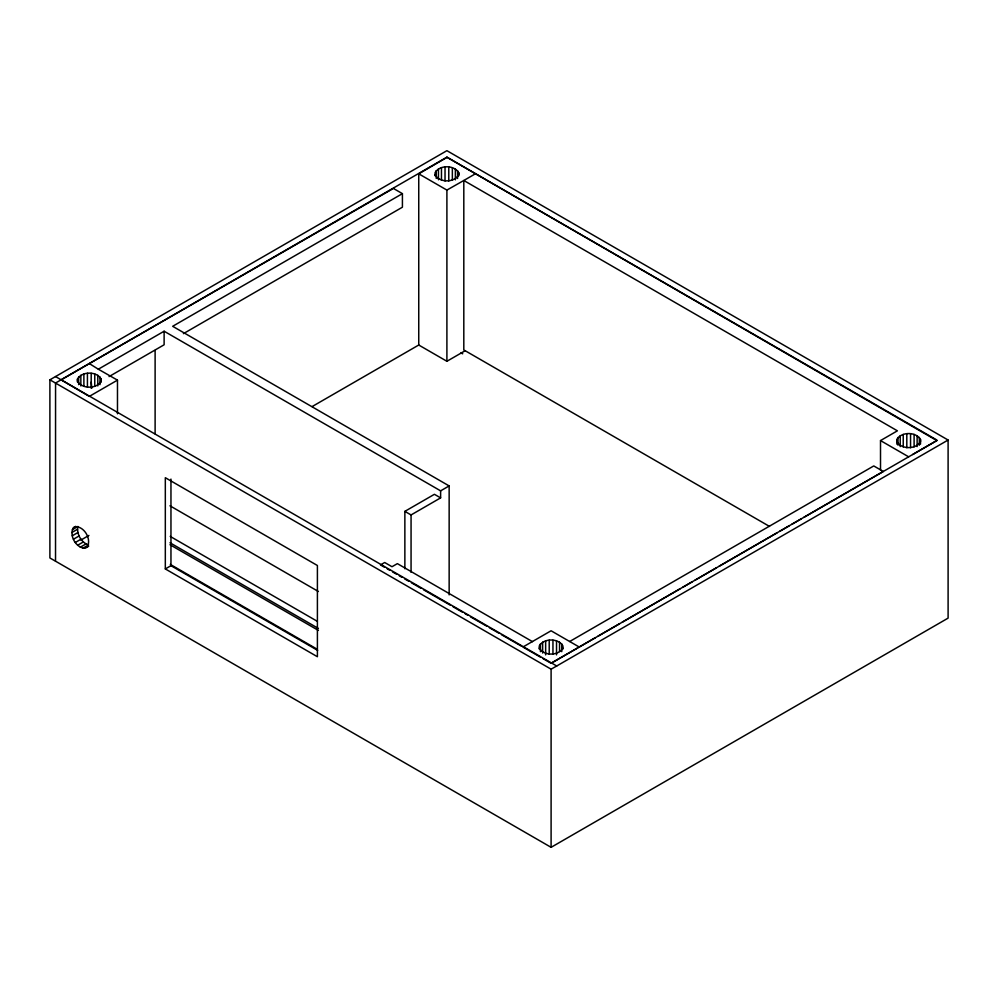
<?xml version="1.0" encoding="UTF-8"?>
<svg xmlns="http://www.w3.org/2000/svg" width="998" height="998" viewBox="0 0 998 998"><rect width="100%" height="100%" fill="white"/><g stroke="black" fill="none" stroke-linecap="round" stroke-linejoin="round"><path stroke-width="1.5" d="M55.526 561.188L49.9 557.969L49.9 379.814L446.904 150.673L948.1 440.031L948.1 618.124L551.096 847.327L55.526 561.188L55.564 383.02L393.412 188.447L402.419 193.649L402.419 207.197L183.407 333.644M912.696 454.514L936.823 440.567L446.904 157.173L61.128 379.801L55.526 376.558M435.078 175.798L435.078 172.679C439.544 164.745 454.215 164.857 458.731 172.691L458.731 174.85C454.364 182.871 439.457 182.859 435.078 174.85M543.037 658.643L551.083 663.283L936.823 440.567M880.51 470.12L880.51 440.58L897.402 430.824L463.808 180.488L446.904 190.082L418.748 173.827L446.904 157.435M896.865 444.16L896.865 439.494C901.306 431.56 916.052 431.56 920.493 439.494L920.505 441.665C916.039 449.599 901.319 449.599 896.853 441.665L896.865 439.494M898.013 445.22L898.013 437.448M900.221 446.58L900.221 435.702M903.24 446.867L903.24 434.429M906.808 447.753L906.808 433.756M910.55 447.753L910.55 433.756M914.106 446.855L914.106 434.417M917.125 446.58L917.125 435.689M919.333 445.208L919.333 437.436M920.493 444.16L920.493 439.494M101.135 379.053L101.122 381.224C96.694 389.17 81.936 389.158 77.495 381.224L77.482 379.053C81.948 371.119 96.694 371.106 101.135 379.053L101.135 382.109M88.66 546.255L85.279 548.214C76.16 548.351 68.8 535.527 73.465 527.717L75.337 526.632C84.456 526.495 91.791 539.282 87.163 547.129M82.909 548.239L88.548 544.983C81.275 542.55 76.372 533.992 77.894 526.495L72.255 529.738M562.909 649.062L562.909 645.955C558.468 637.996 543.71 638.021 539.269 645.955L539.269 649.062M562.909 648.126C558.443 656.06 543.71 656.06 539.269 648.114M540.355 657.096L522.927 647.028L551.083 630.773L579.239 647.028L595.382 637.71M89.321 363.571L98.328 369.21L164.121 331.224L440.617 490.854L449.15 485.926L449.15 594.87M402.419 193.649L172.666 326.296L449.15 485.926M109.069 376.57L164.121 344.784L164.121 331.224M117.477 413.783L117.477 380.138L89.321 396.393L61.128 379.801L556.722 665.99L948.1 440.031M475.073 173.976L463.808 180.488L463.808 349.936L769.483 526.408M73.465 527.717L75.711 526.42M71.844 532.533L77.47 529.277M72.255 535.789L77.894 532.545M73.465 539.219L79.091 535.963M75.337 542.463L80.963 539.219M80.975 540.03L88.909 535.452M312.125 406.573L418.748 345.021L446.904 361.276L465.28 350.672M77.682 545.22L83.321 541.964M80.302 547.203L85.928 543.96M165.319 568.935L317.401 656.734L317.401 565.504L165.319 477.705L165.319 568.935L170.957 565.679L317.651 650.372M404.864 568.76L404.864 511.363L434.417 494.297L440.617 497.877L440.617 490.854M404.864 511.363L411.064 514.943L440.617 497.877M569.671 641.514L873.761 465.941L883.33 471.468L803.939 517.301M551.083 663.283L577.892 647.802M598.076 636.15L619.596 623.725M622.29 622.166L680.149 588.77M682.844 587.211L692.263 581.772M694.957 580.225L716.477 567.787M719.171 566.24L777.03 532.832M779.725 531.285L789.144 525.846M791.826 524.287L801.244 518.848M49.9 379.814L551.096 669.171L556.722 665.99M461.064 353.092L462.723 353.679L461.251 352.993M98.328 369.21L117.477 380.138M446.904 157.173L936.823 440.018M880.51 440.58L908.667 456.834M532.495 641.652L397.366 563.633L392.002 566.727L384.667 562.498L380.463 564.93L384.492 567.251M387.174 568.798L389.869 570.357M392.551 571.904L396.593 574.224M399.275 575.771L401.969 577.318M404.652 578.877L408.681 581.198M411.376 582.745L420.782 588.171M423.464 589.718L450.348 605.2M453.03 606.759L462.448 612.173M465.13 613.72L467.825 615.279M470.507 616.826L486.637 626.12M489.319 627.667L498.726 633.094M501.42 634.641L521.58 646.255M169.959 505.799L318.374 591.49M170.221 536.413L317.302 621.317M169.997 542.775L318.412 628.466M169.997 544.721L318.412 630.412M170.296 564.406L317.376 649.324M91.192 382.084L91.841 388.122M561.749 643.885L561.749 651.669M559.554 642.138L559.554 651.469M556.522 640.866L556.522 654.863M552.954 640.205L552.954 654.201M551.096 669.171L551.096 847.327M549.212 640.217L549.212 654.214M545.644 640.878L545.644 654.875M542.638 642.151L542.638 653.041M540.429 643.897L540.429 651.669M458.731 172.691L458.731 175.798M457.571 170.683L457.571 178.467M455.362 168.936L455.362 179.84M452.356 167.664L452.356 180.114M448.776 167.003L448.776 181M446.904 190.082L446.904 361.276M445.033 166.99L445.033 181M441.465 167.614L441.465 180.064M438.446 168.887L438.446 179.777M436.238 170.633L436.238 178.417M418.748 173.827L418.748 345.021M411.064 514.943L411.064 572.341M170.957 479.09L170.957 565.679M155.114 350.398L155.114 433.856M99.987 376.995L99.987 384.642M97.792 375.248L97.792 385.952M94.76 373.976L94.76 386.214M91.192 373.314L91.192 388.284M87.425 373.314L87.425 387.074M83.882 373.976L83.882 386.214M80.85 375.248L80.85 385.952M78.655 376.995L78.655 384.642M77.482 379.053L77.482 382.109"/></g></svg>
